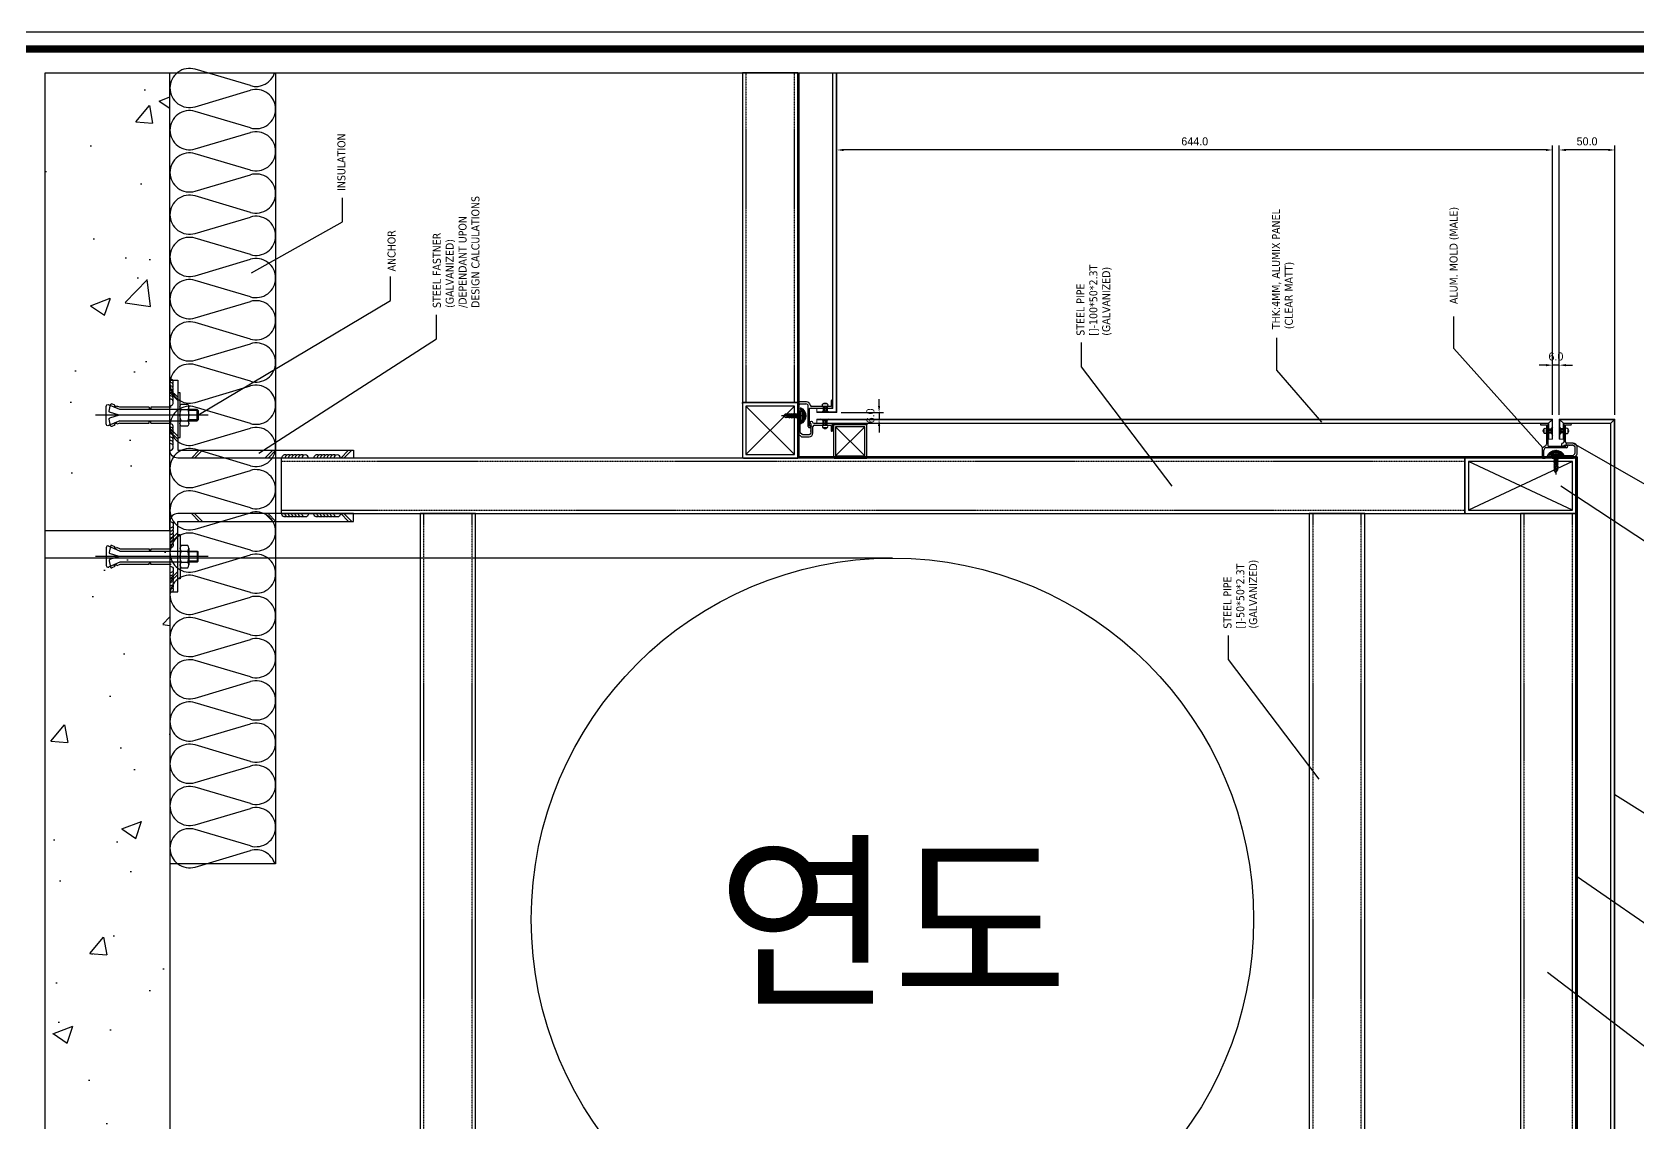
# Model space of a CAD drawing. Header units: millimetres. Extents: x 7297 to 60227, y -7497 to 19324.
# Drawn here: x 15960 to 17405, y 5773 to 6755 of the extents above; entities that cross this region are included whole.
import ezdxf
from ezdxf.enums import TextEntityAlignment as Align

# ---------------------------------------------------------------- set-up
doc = ezdxf.new("R2010")
doc.units = ezdxf.units.MM
doc.linetypes.add('HIDDEN', pattern=[0.375, 0.25, -0.125])
for name, color, linetype in [('NS_AL_MOLD', 7, 'Continuous'), ('NS_BRACKET_NUTS', 1, 'Continuous'), ('NS_CAULKING', 8, 'Continuous'), ('NS_COL_GREEN', 3, 'Continuous'), ('NS_COL_MAGENTA', 6, 'Continuous'), ('NS_COL_RED', 1, 'Continuous'), ('NS_COL_YELLOW', 2, 'Continuous'), ('NS_CON', 8, 'Continuous'), ('NS_DIM', 1, 'Continuous'), ('NS_FORM', 7, 'Continuous'), ('NS_FRAME', 253, 'Continuous'), ('NS_GASKET_3M', 150, 'Continuous'), ('NS_INSUL', 8, 'Continuous'), ('NS_PIPE_FRAME', 2, 'Continuous'), ('NS_RIVET_SCREW', 1, 'Continuous'), ('NS_TEXT', 2, 'Continuous'), ('NS_TEXT_TITLE', 141, 'Continuous'), ('NS_WATERPROOF', 150, 'Continuous'), ('NS_WELD', 1, 'Continuous')]:
    doc.layers.add(name, color=color, linetype=linetype)
doc.layers.add('NS_AL_PANEL', color=32, linetype='Continuous', lineweight=9)
doc.styles.add('Expo M', font='Expo M.ttf')
doc.styles.add('XR_PLAN$0$맑은 고딕', font='malgun.ttf')
doc.dimstyles.new('DS2', dxfattribs={"dimscale": 2, "dimtxt": 1.8, "dimasz": 1.5, "dimexe": 1, "dimexo": 1, "dimgap": 0.5, "dimtad": 1, "dimtoh": 1, "dimdec": 1, "dimzin": 1, "dimdsep": 46, "dimtxsty": 'Expo M', "dimcen": 2, "dimadec": 1, "dimazin": 0, "dimtfac": 1, "dimtdec": 4, "dimtix": 1, "dimtmove": 1, "dimatfit": 3, "dimfxl": 1, "dimtolj": 1, "dimtzin": 1, "dimarcsym": 0})
doc.dimstyles.new('N-SPACE', dxfattribs={"dimscale": 4, "dimtxt": 1.8, "dimasz": 1.5, "dimexe": 1, "dimexo": 1, "dimgap": 1, "dimtad": 1, "dimtoh": 1, "dimdec": 1, "dimzin": 1, "dimdsep": 46, "dimtxsty": 'Expo M', "dimcen": 2, "dimclrd": 1, "dimclre": 1, "dimclrt": 2, "dimadec": 1, "dimazin": 0, "dimtfac": 1, "dimtdec": 1, "dimtix": 1, "dimtmove": 1, "dimatfit": 3, "dimfxl": 1, "dimtolj": 1, "dimtzin": 1, "dimarcsym": 0})
pattern_1 = [(45, (-549004.8037, 34338.6806), (-0.6735192091, 0.6735192091), []), (135, (-549004.8037, 34338.6806), (-0.6735192091, -0.6735192091), [])]

# ---------------------------------------------------------------- blocks, each defined once
blk = doc.blocks.new('*U240')
blk.add_lwpolyline([(0, 0), (50, 0), (50, 1065), (0, 1065)], close=True)
at = {"linetype": 'HIDDEN'}
blk.add_lwpolyline([(3.2, 0), (46.8, 0), (46.8, 1065), (3.2, 1065)], close=True, dxfattribs=at)
blk = doc.blocks.new('female-mold-origin')
for p, q in [((-41.3, 203.7, 16.5), (-41.3, 188.2, 16.5)), ((-34.9, 204.7, 16.5), (-40.3, 204.7, 16.5)), ((-39.8, 188.4, 16.5), (-39.8, 203.2, 16.5)), ((-39.5, 203.5, 16.5), (-34.9, 203.5, 16.5)), ((-48.5, 175.7, 16.5), (-51.8, 175.7, 16.5)), ((-51.8, 173.7, 16.5), (-32.8, 173.7, 16.5)), ((-48.3, 175.5, 16.5), (-48.5, 175.7, 16.5)), ((-48.1, 175.7, 16.5), (-48.3, 175.5, 16.5)), ((-33.5, 175.7, 16.5), (-48.1, 175.7, 16.5)), ((-43.3, 185.9, 16.5), (-43.3, 185.5, 16.5)), ((-42, 184.2, 16.5), (-41.5, 184.2, 16.5)), ((-41.3, 185.2, 16.5), (-40.3, 185.2, 16.5)), ((-41.3, 185.2, 16.5), (-41.3, 184.4, 16.5)), ((-40, 185.4, 16.5), (-40.1, 185.3, 16.5)), ((-39.6, 185.3, 16.5), (-39.7, 185.4, 16.5)), ((-39.2, 185.4, 16.5), (-39.3, 185.3, 16.5)), ((-38.8, 185.3, 16.5), (-38.9, 185.4, 16.5)), ((-32.8, 187.2, 16.5), (-38.6, 187.2, 16.5)), ((-38.4, 185.4, 16.5), (-38.5, 185.3, 16.5)), ((-38, 185.3, 16.5), (-38.1, 185.4, 16.5)), ((-37.6, 185.4, 16.5), (-37.7, 185.3, 16.5)), ((-37.2, 185.3, 16.5), (-37.3, 185.4, 16.5)), ((-36.8, 185.4, 16.5), (-36.9, 185.3, 16.5)), ((-36.4, 185.3, 16.5), (-36.5, 185.4, 16.5)), ((-36, 185.4, 16.5), (-36.1, 185.3, 16.5)), ((-35.6, 185.3, 16.5), (-35.7, 185.4, 16.5)), ((-35.2, 185.4, 16.5), (-35.3, 185.3, 16.5)), ((-34.8, 185.3, 16.5), (-34.9, 185.4, 16.5)), ((-34.4, 185.4, 16.5), (-34.5, 185.3, 16.5)), ((-34, 185.3, 16.5), (-34.1, 185.4, 16.5)), ((-33.6, 185.4, 16.5), (-33.7, 185.3, 16.5)), ((-33.2, 185.3, 16.5), (-33.3, 185.4, 16.5)), ((-31.4, 177.6, 16.5), (-33.1, 175.8, 16.5)), ((-33, 185.2, 16.5), (-32.8, 185.2, 16.5)), ((-32.1, 174, 16.5), (-29.6, 176.6, 16.5)), ((-31.3, 183.7, 16.5), (-31.3, 177.9, 16.5)), ((-29.3, 177.3, 16.5), (-29.3, 183.7, 16.5))]:
    blk.add_line(p, q)
for centre, radius, start, end in [((-40.3, 203.7, 16.5), 1, 90, 180), ((-39.5, 203.2, 16.5), 0.3, 90, 180), ((-34.9, 204.1, 16.5), 0.6, 270, 90), ((-38.6, 188.4, 16.5), 1.2, 180, 270), ((-51.8, 174.7, 16.5), 1, 90, 270), ((-42, 185.9, 16.5), 1.3, 97.4947, 180), ((-42, 185.5, 16.5), 1.3, 180, 270), ((-41.5, 184.4, 16.5), 0.2, 270, 0), ((-40.3, 185.4, 16.5), 0.2, 270, 315), ((-39.9, 185.3, 16.5), 0.2, 45, 135), ((-39.5, 185.4, 16.5), 0.2, 225, 315), ((-39.1, 185.3, 16.5), 0.2, 45, 135), ((-38.7, 185.4, 16.5), 0.2, 225, 315), ((-38.3, 185.3, 16.5), 0.2, 45, 135), ((-37.9, 185.4, 16.5), 0.2, 225, 315), ((-37.5, 185.3, 16.5), 0.2, 45, 135), ((-37.1, 185.4, 16.5), 0.2, 225, 315), ((-36.7, 185.3, 16.5), 0.2, 45, 135), ((-36.3, 185.4, 16.5), 0.2, 225, 315), ((-35.9, 185.3, 16.5), 0.2, 45, 135), ((-35.5, 185.4, 16.5), 0.2, 225, 315), ((-35.1, 185.3, 16.5), 0.2, 45, 135), ((-34.7, 185.4, 16.5), 0.2, 225, 315), ((-34.3, 185.3, 16.5), 0.2, 45, 135), ((-33.9, 185.4, 16.5), 0.2, 225, 315), ((-33.5, 185.3, 16.5), 0.2, 45, 135), ((-33, 185.4, 16.5), 0.2, 225, 270), ((-32.8, 183.7, 16.5), 3.5, 360, 90), ((-32.8, 174.7, 16.5), 1, 270, 315), ((-30.3, 177.3, 16.5), 1, 315, 360)]:
    blk.add_arc(centre, radius, start, end)
at = {"extrusion": (0, 0, -1)}
for centre, radius, start, end in [((42.3, 188.2, -16.5), 1, 180, 262.5053), ((33.5, 176.2, -16.5), 0.5, 225, 270), ((32.8, 183.7, -16.5), 1.5, 90, 180), ((31.8, 177.9, -16.5), 0.5, 180, 225)]:
    blk.add_arc(centre, radius, start, end, dxfattribs=at)
blk = doc.blocks.new('피스')
for p, q in [((-4, 1.5), (-4, 1)), ((-4, 1.5), (4, 1.5)), ((-3, 0), (3, 0)), ((-0.5, 3), (-0.4, 2.3)), ((-0.4, 2.3), (0.4, 2.3)), ((0, 5), (0, -16.8)), ((0.5, 3), (0.4, 2.3)), ((4, 1.5), (4, 1)), ((2, -1.5), (-2, -2)), ((-1.5, -1.5), (-2, -2)), ((-2, -2), (-1.5, -2.5)), ((-1.5, -3.5), (-2, -4)), ((2, -3.5), (-2, -4)), ((-2, -4), (-1.5, -4.5)), ((-1.5, -5.5), (-2, -6)), ((2, -5.5), (-2, -6)), ((-2, -6), (-1.5, -6.5)), ((-1.5, -7.5), (-2, -8)), ((2, -7.5), (-2, -8)), ((-2, -8), (-1.5, -8.5)), ((-1.5, -9.5), (-2, -10)), ((2, -9.5), (-2, -10)), ((-2, -10), (-1.5, -10.5)), ((-1.5, -0.5), (-1.5, -1.5)), ((1.5, -1), (-1.5, -1.5)), ((1.5, -2), (-1.5, -2.5)), ((-1.5, -2.5), (-1.5, -3.5)), ((1.5, -3), (-1.5, -3.5)), ((1.5, -4), (-1.5, -4.5)), ((-1.5, -4.5), (-1.5, -5.5)), ((1.5, -5), (-1.5, -5.5)), ((1.5, -6), (-1.5, -6.5)), ((-1.5, -6.5), (-1.5, -7.5)), ((1.5, -7), (-1.5, -7.5)), ((1.5, -8), (-1.5, -8.5)), ((-1.5, -8.5), (-1.5, -9.5)), ((1.5, -9), (-1.5, -9.5)), ((1.5, -10), (-1.5, -10.5)), ((-1.5, -10.5), (-1.5, -13.5)), ((0, -15), (-1.5, -13.5)), ((-1.3, -13.5), (-1.3, -12)), ((0, -15), (-1.3, -13.5)), ((0, -15), (1.5, -13)), ((1.5, -13), (0.6, -11.5)), ((1.5, -0.5), (1.5, -1)), ((1.5, -1), (2, -1.5)), ((2, -1.5), (1.5, -2)), ((1.5, -2), (1.5, -3)), ((1.5, -3), (2, -3.5)), ((2, -3.5), (1.5, -4)), ((1.5, -4), (1.5, -5)), ((1.5, -5), (2, -5.5)), ((2, -5.5), (1.5, -6)), ((1.5, -6), (1.5, -7)), ((1.5, -7), (2, -7.5)), ((2, -7.5), (1.5, -8)), ((1.5, -8), (1.5, -9)), ((1.5, -9), (2, -9.5)), ((2, -9.5), (1.5, -10)), ((1.5, -10), (1.5, -13))]:
    blk.add_line(p, q)
for centre, radius, start, end in [((0, -3.1), 6.08, 94.7146, 131.1121), ((-3, 1), 1, 180, 270), ((-2, -0.5), 0.5, 0, 90), ((0, -3.1), 6.08, 48.8879, 85.2854), ((2, -0.5), 0.5, 90, 180), ((3, 1), 1, 270, 0), ((-0.3, -12), 1, 30.0863, 180)]:
    blk.add_arc(centre, radius, start, end)
blk = doc.blocks.new('N-SCREW')
blk.add_blockref('피스', (17.3, -1))
blk = doc.blocks.new('flat_rivet')
for p, q in [((13688.1, 7905, 0), (13688.1, 7908.5, 0)), ((13690.4, 7908.5), (13694.6, 7908.5)), ((13690.4, 7907.5), (13694.6, 7907.5)), ((13690.4, 7906), (13694.6, 7906)), ((13690.4, 7905), (13694.6, 7905)), ((13694.6, 7908.5), (13695.9, 7910.5)), ((13694.6, 7905), (13694.6, 7908.5)), ((13695.9, 7903), (13694.6, 7905))]:
    blk.add_line(p, q)
at = {"ltscale": 3}
blk.add_line((13690.4, 7908.5), (13690.4, 7905), dxfattribs=at)
for centre, radius, start, end in [((13689.6, 7906.7, 0), 2.2, 133.0029, 226.9971), ((13689.2, 7907.9), 1.3, 27.3471, 152.6529), ((13689.2, 7905.6), 1.3, 207.3471, 332.6529)]:
    blk.add_arc(centre, radius, start, end)
blk = doc.blocks.new('SCREW_COVER')
h = blk.add_hatch()
h.set_pattern_fill('ANSI37', color=256, scale=0.3, angle=360, style=0, pattern_type=2)
h.set_pattern_definition(pattern_1)
h.paths.add_polyline_path([(209804.7, 123357.3), (209804.7, 123359.8), (209804.5, 123359.8), (209804.2, 123359.8), (209804, 123359.8), (209803.8, 123359.8), (209803.6, 123359.8), (209803.4, 123359.8), (209803.1, 123359.9), (209802.9, 123359.9), (209802.7, 123359.9), (209802.5, 123360), (209802.3, 123360), (209802.1, 123360.1), (209801.6, 123360.1), (209801.2, 123360.3), (209801.2, 123360.3), (209801.2, 123360.3), (209801.1, 123360.3), (209801.1, 123360.3), (209801.1, 123360.3), (209801.1, 123360.3), (209801, 123360.3), (209801, 123360.3), (209801, 123360.3), (209800.9, 123360.3), (209800.9, 123360.3), (209800.9, 123360.3), (209800.9, 123360.4), (209800.8, 123360.4), (209800.8, 123360.4), (209800.8, 123360.4), (209800.7, 123360.4), (209800.7, 123360.4), (209800.7, 123360.4), (209800.7, 123360.5), (209800.6, 123360.5), (209800.6, 123360.5), (209800.6, 123360.5), (209800.6, 123360.5), (209800.5, 123360.5), (209800.5, 123360.6), (209800.5, 123360.6), (209800.5, 123360.6), (209800.4, 123360.6), (209800.4, 123360.6), (209800.4, 123360.7), (209800.4, 123360.7), (209800.3, 123360.7), (209800.3, 123360.7), (209800.3, 123360.8), (209800.3, 123360.8), (209800.3, 123360.8), (209800.2, 123360.8), (209800.2, 123360.9), (209800.2, 123360.9), (209800.2, 123360.9), (209800.2, 123361), (209800.2, 123361), (209800.1, 123361), (209800.1, 123361), (209800.1, 123361.1), (209800.1, 123361.1), (209800.1, 123361.1), (209800.1, 123361.2), (209800.1, 123361.2), (209800.1, 123361.2), (209800.1, 123361.2), (209800.1, 123361.3), (209800, 123361.3), (209800, 123361.3), (209800, 123361.4), (209800, 123361.4), (209800, 123361.4), (209800, 123361.4), (209800, 123361.5), (209800, 123361.5), (209800, 123361.5), (209800, 123361.6), (209800, 123361.6), (209800, 123362.3), (209797.2, 123362.3), (209797.3, 123362), (209797.4, 123361.8), (209797.5, 123361.6), (209797.6, 123361.3), (209797.7, 123361.1), (209797.8, 123360.9), (209798, 123360.7), (209798.1, 123360.5), (209798.3, 123360.2), (209798.5, 123360), (209798.7, 123359.8), (209798.8, 123359.6), (209799, 123359.4), (209799.2, 123359.3), (209799.4, 123359.1), (209799.6, 123358.9), (209799.9, 123358.8), (209800.1, 123358.6), (209800.3, 123358.4), (209800.5, 123358.3), (209800.8, 123358.2), (209801, 123358.1), (209801.3, 123357.9), (209801.5, 123357.8), (209801.7, 123357.7), (209802, 123357.7), (209802.2, 123357.6), (209802.5, 123357.5), (209802.7, 123357.4), (209803, 123357.4), (209803.3, 123357.4), (209803.5, 123357.3), (209803.8, 123357.3), (209804, 123357.3), (209804.3, 123357.3), (209804.5, 123357.3)])
h.paths.add_polyline_path([(209805.1, 123359.8), (209805.1, 123359.8), (209805.1, 123359.8)])
h = blk.add_hatch()
h.set_pattern_fill('ANSI37', color=256, scale=0.3, angle=360, style=0, pattern_type=2)
h.set_pattern_definition(pattern_1)
h.paths.add_polyline_path([(209804.7, 123357.3), (209804.7, 123359.8), (209804.9, 123359.8), (209805.1, 123359.8), (209805.3, 123359.8), (209805.5, 123359.8), (209805.8, 123359.8), (209806, 123359.8), (209806.2, 123359.9), (209806.4, 123359.9), (209806.6, 123359.9), (209806.9, 123360), (209807.1, 123360), (209807.3, 123360.1), (209807.7, 123360.1), (209808.1, 123360.3), (209808.1, 123360.3), (209808.2, 123360.3), (209808.2, 123360.3), (209808.2, 123360.3), (209808.3, 123360.3), (209808.3, 123360.3), (209808.3, 123360.3), (209808.3, 123360.3), (209808.4, 123360.3), (209808.4, 123360.3), (209808.4, 123360.3), (209808.5, 123360.3), (209808.5, 123360.4), (209808.5, 123360.4), (209808.5, 123360.4), (209808.6, 123360.4), (209808.6, 123360.4), (209808.6, 123360.4), (209808.7, 123360.4), (209808.7, 123360.5), (209808.7, 123360.5), (209808.7, 123360.5), (209808.8, 123360.5), (209808.8, 123360.5), (209808.8, 123360.5), (209808.8, 123360.6), (209808.9, 123360.6), (209808.9, 123360.6), (209808.9, 123360.6), (209808.9, 123360.6), (209809, 123360.7), (209809, 123360.7), (209809, 123360.7), (209809, 123360.7), (209809, 123360.8), (209809.1, 123360.8), (209809.1, 123360.8), (209809.1, 123360.8), (209809.1, 123360.9), (209809.1, 123360.9), (209809.1, 123360.9), (209809.2, 123361), (209809.2, 123361), (209809.2, 123361), (209809.2, 123361), (209809.2, 123361.1), (209809.2, 123361.1), (209809.2, 123361.1), (209809.3, 123361.2), (209809.3, 123361.2), (209809.3, 123361.2), (209809.3, 123361.2), (209809.3, 123361.3), (209809.3, 123361.3), (209809.3, 123361.3), (209809.3, 123361.4), (209809.3, 123361.4), (209809.3, 123361.4), (209809.3, 123361.4), (209809.3, 123361.5), (209809.3, 123361.5), (209809.3, 123361.5), (209809.3, 123361.6), (209809.3, 123361.6), (209809.3, 123362.3), (209812.2, 123362.3), (209812.1, 123362), (209812, 123361.8), (209811.9, 123361.6), (209811.8, 123361.3), (209811.6, 123361.1), (209811.5, 123360.9), (209811.4, 123360.7), (209811.2, 123360.5), (209811, 123360.2), (209810.9, 123360), (209810.7, 123359.8), (209810.5, 123359.6), (209810.3, 123359.4), (209810.1, 123359.3), (209809.9, 123359.1), (209809.7, 123358.9), (209809.5, 123358.8), (209809.3, 123358.6), (209809, 123358.4), (209808.8, 123358.3), (209808.6, 123358.2), (209808.3, 123358.1), (209808.1, 123357.9), (209807.8, 123357.8), (209807.6, 123357.7), (209807.4, 123357.7), (209807.1, 123357.6), (209806.8, 123357.5), (209806.6, 123357.4), (209806.3, 123357.4), (209806.1, 123357.4), (209805.8, 123357.3), (209805.6, 123357.3), (209805.3, 123357.3), (209805.1, 123357.3), (209804.8, 123357.3)])
h.paths.add_polyline_path([(209804.2, 123359.8), (209804.2, 123359.8), (209804.2, 123359.8)])
for centre, start, end in [((209804.4, 123365.1), 200.8427, 271.6915), ((209804.9, 123365.1), 268.3085, 339.1573)]:
    blk.add_arc(centre, 7.79, start, end)
blk = doc.blocks.new('male-mold')
for p, q in [((-241, 13.7, -850.5), (-239.7, 14.7, -850.5)), ((-239.4, 13.3, -850.5), (-240.8, 13.3, -850.5)), ((-239.4, 13.3, -850.5), (-239.4, -2.4, -850.5)), ((-238.1, 13.9, -850.5), (-238.1, -4.5, -850.5)), ((-259.9, -3.7, -850.5), (-259.9, -9.1, -850.5)), ((-239.7, -2.7, -850.5), (-258.9, -2.7, -850.5)), ((-258.7, -9.1, -850.5), (-258.7, -4.5, -850.5)), ((-258.4, -4.2, -850.5), (-241.3, -4.2, -850.5)), ((-236.6, -8.2, -850.5), (-229.7, -8.2, -850.5)), ((-230.4, -6.5, -850.5), (-236.1, -6.5, -850.5)), ((-229.9, -6, -850.5), (-229.9, -5.5, -850.5)), ((-228.9, -7.4, -850.5), (-228.9, -5.5, -850.5))]:
    blk.add_line(p, q)
for centre, radius, start, end in [((-239.1, 13.9, -850.5), 1, 360, 127.1884), ((-240.8, 13.5, -850.5), 0.24, 127.1884, 270), ((-258.9, -3.7, -850.5), 1, 90, 180), ((-259.3, -9.1, -850.5), 0.6, 180, 0), ((-258.4, -4.5, -850.5), 0.3, 90, 180), ((-241.3, -5.8, -850.5), 1.6, 13.4233, 90), ((-239.7, -2.4, -850.5), 0.3, 270, 360), ((-236.6, -5.2, -850.5), 3, 224.427, 270), ((-236.1, -4.5, -850.5), 2, 180, 270), ((-230.4, -6, -850.5), 0.5, 270, 0), ((-229.4, -5.5, -850.5), 0.5, 0, 180), ((-229.7, -7.4, -850.5), 0.85, 270, 0)]:
    blk.add_arc(centre, radius, start, end)
at = {"extrusion": (0, 0, -1)}
blk.add_arc((235.9, -4.5, 850.5), 4, 315.573, 346.5767, dxfattribs=at)
blk = doc.blocks.new('*U98')
for p, q in [((1, 50), (0, 50)), ((0, 49), (0, 50)), ((0, 49), (0, 1)), ((49, 50), (1, 50)), ((3.2, 3.2), (46.8, 46.8)), ((46.8, 3.2), (3.2, 46.8)), ((49, 50), (50, 50)), ((50, 49), (50, 50)), ((50, 1), (50, 49)), ((0, 1), (0, 0)), ((1, 0), (0, 0)), ((50, 1), (50, 0)), ((1, 0), (49, 0)), ((49, 0), (50, 0))]:
    blk.add_line(p, q)
blk.add_lwpolyline([(3.2, 46.8), (3.2, 3.2), (46.8, 3.2), (46.8, 46.8)], close=True)
for centre, start, end in [((1, 49), 90, 180), ((49, 49), 0, 90), ((1, 1), 180, 270), ((49, 1), 270, 0)]:
    blk.add_arc(centre, 1, start, end)
blk = doc.blocks.new('*U236')
blk.add_lwpolyline([(0, 0), (50, 0), (50, 296.5), (0, 296.5)], close=True)
at = {"linetype": 'HIDDEN'}
blk.add_lwpolyline([(3.2, 0), (46.8, 0), (46.8, 296.5), (3.2, 296.5)], close=True, dxfattribs=at)
blk = doc.blocks.new('*D306')
at = {"layer": 'NS_DIM', "color": 1, "lineweight": -2, "transparency": 16777216}
for p, q in [((16722.4, 6418.3), (16722.4, 6424.3)), ((16688.4, 6412.3), (16726.4, 6412.3)), ((16688.4, 6406.3), (16726.4, 6406.3)), ((16722.4, 6412.3), (16722.4, 6406.3)), ((16722.4, 6400.3), (16722.4, 6394.3))]:
    blk.add_line(p, q, dxfattribs=at)
at = {"layer": 'NS_DIM', "color": 1, "transparency": 16777216}
for points in [[(16721.4, 6418.3), (16723.4, 6418.3), (16722.4, 6412.3)], [(16721.4, 6400.3), (16723.4, 6400.3), (16722.4, 6406.3)]]:
    blk.add_solid(points, dxfattribs=at)
at = {"layer": 'NS_DIM', "color": 2, "transparency": 16777216, "insert": (16714.6, 6409.3), "char_height": 7.2, "attachment_point": 5, "rotation": 90, "style": 'Expo M'}
blk.add_mtext('\\A1;6.0', dxfattribs=at)
blk = doc.blocks.new('*U101')
for p, q in [((1, 100), (0, 100)), ((0, 99), (0, 100)), ((0, 99), (0, 1)), ((49, 100), (1, 100)), ((3.2, 3.2), (46.8, 96.8)), ((46.8, 3.2), (3.2, 96.8)), ((49, 100), (50, 100)), ((50, 99), (50, 100)), ((50, 1), (50, 99)), ((0, 1), (0, 0)), ((1, 0), (0, 0)), ((50, 1), (50, 0)), ((1, 0), (49, 0)), ((49, 0), (50, 0))]:
    blk.add_line(p, q)
blk.add_lwpolyline([(3.2, 96.8), (3.2, 3.2), (46.8, 3.2), (46.8, 96.8)], close=True)
for centre, start, end in [((1, 99), 90, 180), ((49, 99), 0, 90), ((1, 1), 180, 270), ((49, 1), 270, 0)]:
    blk.add_arc(centre, 1, start, end)
blk = doc.blocks.new('*U237')
blk.add_lwpolyline([(0, 0), (50, 0), (50, 730), (0, 730)], close=True)
at = {"linetype": 'HIDDEN'}
blk.add_lwpolyline([(3.2, 0), (46.8, 0), (46.8, 730), (3.2, 730)], close=True, dxfattribs=at)
blk = doc.blocks.new('A$C0843732F')
for centre, start in [((0, -3), 90), ((0, -6), 150), ((0, -9), 150), ((0, -12), 150), ((0, -15), 150), ((0, -18), 150), ((0, -21), 150)]:
    blk.add_arc(centre, 3, start, 270)
blk = doc.blocks.new('set anchor')
for p, q in [((0, -27.2), (0, 74.1)), ((-8.9, 56.5), (-10.1, 59.4)), ((-3.7, 61.8), (-9.5, 60.5)), ((-5, 52), (-9.4, 62.2)), ((7.9, 64.5), (-7.9, 64.5)), ((0, 52.8), (-2.7, 61.3)), ((0, 52.8), (2.7, 61.3)), ((9.5, 60.5), (3.7, 61.8)), ((5, 52), (9.4, 62.2)), ((8.9, 56.5), (10.1, 59.4)), ((-8.9, 56.5), (-8, 56.8)), ((-8.2, 54.8), (-7.3, 55.2)), ((-7.1, 52), (-8.2, 54.8)), ((-7.3, 55.2), (-8, 56.8)), ((-7.1, 25.8), (-7.1, 52)), ((-5, -2), (-5, 52)), ((5, 52), (5, -2)), ((7.1, 52), (8.2, 54.8)), ((7.1, 52), (7.1, 25.8)), ((7.3, 55.2), (8, 56.8)), ((8.2, 54.8), (7.3, 55.2)), ((8.9, 56.5), (8, 56.8)), ((-7.1, 25.8), (-5.8, 25.8)), ((-7.1, 6), (-7.1, 24.2)), ((-7.1, 24.2), (-5.8, 24.2)), ((-5.8, 24.2), (-5.8, 25.8)), ((7.1, 25.8), (5.8, 25.8)), ((5.8, 24.2), (5.8, 25.8)), ((7.1, 24.2), (5.8, 24.2)), ((7.1, 24.2), (7.1, 6)), ((-20, 0), (20, 0)), ((-20, -2), (-20, 0)), ((20, 0), (20, -2)), ((20, -2), (-20, -2)), ((7.5, -2), (-7.5, -2)), ((7.5, -2), (-7.5, -2)), ((7.5, -10), (-7.5, -10)), ((-5, -3), (-5, -9)), ((-5, -17.4), (-5, -10)), ((-4.2, -18.2), (-4.2, -10)), ((4.2, -18.2), (4.2, -10)), ((5, -3), (5, -9)), ((5, -10), (5, -17.4)), ((5, -17.4), (-5, -17.4)), ((-4.2, -18.2), (-5, -17.4)), ((-4.2, -18.2), (4.2, -18.2)), ((5, -17.4), (4.2, -18.2))]:
    blk.add_line(p, q)
blk.add_lwpolyline([(5, -3, 0.202073), (-5, -3, 0.404145), (-10, -3), (-10, -9, 0.404145), (-5, -9, 0.202073), (5, -9, 0.404145), (10, -9), (10, -3, 0.404145)], format="xyb", close=True)
for centre, radius, start, end in [((-9.3, 59.7), 0.833, 102.5288, 201.8014), ((-7.9, 62.8), 1.67, 90, 203.4287), ((-3.5, 61), 0.833, 17.6501, 102.5288), ((3.5, 61), 0.833, 77.4712, 162.3499), ((7.9, 62.8), 1.67, 336.5713, 90), ((9.3, 59.7), 0.833, 338.1986, 77.4712)]:
    blk.add_arc(centre, radius, start, end)
blk = doc.blocks.new('*U234')
blk.add_lwpolyline([(0, 0), (50, 0), (50, 730), (0, 730)], close=True)
at = {"linetype": 'HIDDEN'}
blk.add_lwpolyline([(3.2, 0), (46.8, 0), (46.8, 730), (3.2, 730)], close=True, dxfattribs=at)
blk = doc.blocks.new('*U235')
blk.add_lwpolyline([(0, 0), (50, 0), (50, 730), (0, 730)], close=True)
at = {"linetype": 'HIDDEN'}
blk.add_lwpolyline([(3.2, 0), (46.8, 0), (46.8, 730), (3.2, 730)], close=True, dxfattribs=at)
blk = doc.blocks.new('AL-TEMPLATE')
at = {"color": 7, "ltscale": 2}
blk.add_lwpolyline([(1972.34, 1515.25), (1972.34, 921.25), (2812.34, 921.25), (2812.34, 1515.25)], close=True, dxfattribs=at)
at = {"color": 8, "const_width": 2.5}
blk.add_lwpolyline([(1976.34, 1509.45), (2808.34, 1509.45), (2808.34, 927.05), (1976.34, 927.05)], close=True, dxfattribs=at)
at = {"color": 9}
blk.add_lwpolyline([(1984.07, 1501.32), (2709.08, 1501.32), (2709.08, 935.18), (1984.07, 935.18)], close=True, dxfattribs=at)
blk = doc.blocks.new('*D301')
at = {"layer": 'NS_DIM', "color": 1, "lineweight": -2, "transparency": 16777216}
for p, q in [((17328.4, 6410.3), (17328.4, 6458.9)), ((17334.4, 6410.3), (17334.4, 6458.9)), ((17322.4, 6454.9), (17316.4, 6454.9)), ((17334.4, 6454.9), (17328.4, 6454.9)), ((17340.4, 6454.9), (17346.4, 6454.9))]:
    blk.add_line(p, q, dxfattribs=at)
at = {"layer": 'NS_DIM', "color": 1, "transparency": 16777216}
for points in [[(17322.4, 6455.9), (17322.4, 6453.9), (17328.4, 6454.9)], [(17340.4, 6455.9), (17340.4, 6453.9), (17334.4, 6454.9)]]:
    blk.add_solid(points, dxfattribs=at)
at = {"layer": 'NS_DIM', "color": 2, "transparency": 16777216, "insert": (17331.4, 6462.7), "char_height": 7.2, "attachment_point": 5, "style": 'Expo M'}
blk.add_mtext('\\A1;6.0', dxfattribs=at)
blk = doc.blocks.new('*D300')
at = {"layer": 'NS_DIM', "color": 1, "lineweight": -2, "transparency": 16777216}
for p, q in [((17334.4, 6410.3), (17334.4, 6652.5)), ((17378.4, 6648.5), (17340.4, 6648.5)), ((17384.4, 6410.3), (17384.4, 6652.5))]:
    blk.add_line(p, q, dxfattribs=at)
at = {"layer": 'NS_DIM', "color": 1, "transparency": 16777216}
for points in [[(17340.4, 6649.5), (17340.4, 6647.5), (17334.4, 6648.5)], [(17378.4, 6649.5), (17378.4, 6647.5), (17384.4, 6648.5)]]:
    blk.add_solid(points, dxfattribs=at)
at = {"layer": 'NS_DIM', "color": 2, "transparency": 16777216, "insert": (17359.4, 6656.2), "char_height": 7.2, "attachment_point": 5, "style": 'Expo M'}
blk.add_mtext('\\A1;50.0', dxfattribs=at)
blk = doc.blocks.new('*D299')
at = {"layer": 'NS_DIM', "color": 1, "lineweight": -2, "transparency": 16777216}
for p, q in [((16684.4, 6569), (16684.4, 6652.5)), ((17322.4, 6648.5), (16690.4, 6648.5)), ((17328.4, 6410.3), (17328.4, 6652.5))]:
    blk.add_line(p, q, dxfattribs=at)
at = {"layer": 'NS_DIM', "color": 1, "transparency": 16777216}
for points in [[(16690.4, 6649.5), (16690.4, 6647.5), (16684.4, 6648.5)], [(17322.4, 6649.5), (17322.4, 6647.5), (17328.4, 6648.5)]]:
    blk.add_solid(points, dxfattribs=at)
at = {"layer": 'NS_DIM', "color": 2, "transparency": 16777216, "insert": (17006.4, 6656.2), "char_height": 7.2, "attachment_point": 5, "style": 'Expo M'}
blk.add_mtext('\\A1;644.0', dxfattribs=at)

msp = doc.modelspace()

# ---------------------------------------------------------------- hatches: boundary and pattern name
at = {"layer": 'NS_CON'}
h = msp.add_hatch(dxfattribs=at)
h.set_pattern_fill('AR-CONC', color=256)
h.set_pattern_definition([(50, (133035.61, 16740.32), (182.18467, -15.93909), [19.05, -209.55]), (355, (133035.6, 16740.32), (-35.24342, 191.05685), [15.24, -167.64058]), (100.45144, (133050.79, 16739), (146.94125, 175.11775), [16.19, -178.09024]), (46.1842, (133035.6, 16791.12), (271.07904, -42.04233), [28.575, -314.325]), (96.63556, (133058.2, 16787.62), (237.40413, 247.4261), [24.285, -267.1356]), (351.18415, (133035.6, 16791.12), (237.40413, 247.4261), [22.85997, -251.4597]), (21, (133061.01, 16778.42), (151.6144, -102.2652), [19.05, -209.55]), (326, (133061, 16778.42), (61.80203, 184.18797), [15.24, -167.64]), (71.45144, (133073.64, 16769.9), (213.41642, 81.92277), [16.19, -178.08994]), (37.5, (133035.61, 16740.32), (3.088603, 84.55504), [0, -165.608, 0, -170.18, 0, -168.275]), (7.5, (133035.61, 16740.32), (66.81966, 100.180575), [0, -97.028, 0, -161.798, 0, -64.135]), (327.5, (132978.966, 16740.32), (135.590595, -5.728744), [0, -63.5, 0, -198.12, 0, -262.89]), (317.5, (132953.57, 16740.32), (148.12918, 25.42649), [0, -82.55, 0, -131.572, 0, -186.69])])
h.paths.add_polyline_path([(16084.4, 5223.16), (15972, 5223.16), (15972, 6717.76), (16084.4, 6717.76)])
at = {"layer": 'NS_GASKET_3M'}
h = msp.add_hatch(dxfattribs=at)
h.set_pattern_fill('JIS_WOOD', color=256, angle=180, style=0, pattern_type=2)
h.set_pattern_definition([(225, (10463.6134, 12408.9124), (0.5, -0.5), [])])
h.paths.add_polyline_path([(16681.4, 6402.3), (16711.4, 6402.3), (16711.4, 6401.3), (16681.4, 6401.3)])

# ---------------------------------------------------------------- linework, layer by layer
at = {"layer": 'NS_AL_PANEL'}
for p, q in [((16680.4, 6416.3), (16680.4, 6717.76)), ((16680.9, 6415.8), (16680.9, 6717.76)), ((16683.9, 6412.8), (16683.9, 6717.76)), ((16684.4, 6412.3), (16684.4, 6717.76)), ((16680.4, 6416.3), (16666.4, 6416.3)), ((16666.4, 6416.3), (16666.4, 6412.3)), ((16680.9, 6415.8), (16666.4, 6415.8)), ((16666.4, 6412.8), (16683.9, 6412.8)), ((16666.4, 6412.3), (16684.4, 6412.3)), ((17328.4, 6406.3), (16666.4, 6406.3)), ((16666.4, 6406.3), (16666.4, 6402.3)), ((17327.9, 6405.8), (16666.4, 6405.8)), ((17324.9, 6402.8), (16666.4, 6402.8)), ((17324.4, 6402.3), (16666.4, 6402.3)), ((17324.4, 6402.3), (17327.9, 6405.8)), ((17324.4, 6402.3), (17324.4, 6388.3)), ((17324.9, 6402.8), (17324.9, 6388.3)), ((17327.9, 6388.3), (17327.9, 6405.8)), ((17328.4, 6388.3), (17328.4, 6406.3)), ((17334.4, 6406.3), (17384.4, 6406.3)), ((17334.4, 6406.3), (17334.4, 6388.3)), ((17383.9, 6405.8), (17334.9, 6405.8)), ((17334.9, 6405.8), (17334.9, 6388.3)), ((17338.4, 6402.3), (17334.9, 6405.8)), ((17380.9, 6402.8), (17337.9, 6402.8)), ((17337.9, 6388.3), (17337.9, 6402.8)), ((17380.4, 6402.3), (17338.4, 6402.3)), ((17338.4, 6388.3), (17338.4, 6402.3)), ((17380.4, 6402.3), (17383.9, 6405.8)), ((17380.4, 5510.3), (17380.4, 6402.3)), ((17380.9, 6402.8), (17380.9, 5509.8)), ((17383.9, 5506.8), (17383.9, 6405.8)), ((17384.4, 6406.3), (17384.4, 5506.3)), ((17324.4, 6388.3), (17328.4, 6388.3)), ((17334.4, 6388.3), (17338.4, 6388.3))]:
    msp.add_line(p, q, dxfattribs=at)
at = {"layer": 'NS_BRACKET_NUTS'}
for points in [[(16249.4, 6378.3), (16249.4, 6371.3), (16091.4, 6371.3, -0.4142136), (16084.4, 6378.3), (16084.4, 6441.55), (16091.4, 6441.55), (16091.4, 6378.3)], [(16249.4, 6314.3), (16249.4, 6321.3), (16091.4, 6321.3, 0.4142136), (16084.4, 6314.3), (16084.4, 6251.05), (16091.4, 6251.05), (16091.4, 6314.3)]]:
    msp.add_lwpolyline(points, format="xyb", close=True, dxfattribs=at)
at = {"layer": 'NS_COL_GREEN'}
msp.add_circle((16734.4, 5956.3), 325, dxfattribs=at)
at = {"layer": 'NS_COL_MAGENTA'}
msp.add_line((16734.4, 6281.3), (15972, 6281.3), dxfattribs=at)
at = {"layer": 'NS_COL_RED', "ltscale": 8}
for p, q in [((16091.4, 6426.05), (16084.4, 6433.05)), ((16091.4, 6423.22), (16084.4, 6430.22)), ((16091.4, 6391.1), (16084.4, 6398.1)), ((16091.4, 6388.27), (16084.4, 6395.27)), ((16110.68, 6378.3), (16103.68, 6371.3)), ((16113.51, 6378.3), (16106.51, 6371.3)), ((16176.85, 6378.3), (16169.85, 6371.3)), ((16179.67, 6378.3), (16172.67, 6371.3)), ((16245.09, 6378.3), (16238.09, 6371.3)), ((16247.91, 6378.3), (16240.91, 6371.3)), ((16110.68, 6314.3), (16103.68, 6321.3)), ((16113.51, 6314.3), (16106.51, 6321.3)), ((16176.85, 6314.3), (16169.85, 6321.3)), ((16179.67, 6314.3), (16172.67, 6321.3)), ((16245.09, 6314.3), (16238.09, 6321.3)), ((16247.91, 6314.3), (16240.91, 6321.3)), ((16091.4, 6304.32), (16084.4, 6297.32)), ((16091.4, 6301.49), (16084.4, 6294.49)), ((16091.4, 6269.37), (16084.4, 6262.37)), ((16091.4, 6266.54), (16084.4, 6259.54))]:
    msp.add_line(p, q, dxfattribs=at)
at = {"layer": 'NS_COL_YELLOW'}
msp.add_line((16084.4, 6306.3), (16084.4, 5223.16), dxfattribs=at)
msp.add_lwpolyline([(15972, 6306.3), (16084.4, 6306.3), (16084.4, 6717.76)], dxfattribs=at)
at = {"layer": 'NS_GASKET_3M'}
msp.add_lwpolyline([(16681.4, 6402.3), (16711.4, 6402.3), (16711.4, 6401.3), (16681.4, 6401.3)], close=True, dxfattribs=at)
at = {"layer": 'NS_INSUL'}
for p, q in [((16156.76, 6706.4), (16107.04, 6721.18)), ((16179.4, 6717.76), (16179.4, 6006.3)), ((16107.04, 6687.4), (16156.76, 6702.18)), ((16156.76, 6668.4), (16107.04, 6683.18)), ((16107.04, 6649.4), (16156.76, 6664.18)), ((16156.76, 6630.4), (16107.04, 6645.18)), ((16107.04, 6611.4), (16156.76, 6626.18)), ((16156.76, 6592.4), (16107.04, 6607.18)), ((16107.04, 6573.4), (16156.76, 6588.18)), ((16156.76, 6554.4), (16107.04, 6569.18)), ((16107.04, 6535.4), (16156.76, 6550.18)), ((16156.76, 6516.4), (16107.04, 6531.18)), ((16107.04, 6497.4), (16156.76, 6512.18)), ((16156.76, 6478.4), (16107.04, 6493.18)), ((16107.04, 6459.4), (16156.76, 6474.18)), ((16156.76, 6440.4), (16107.04, 6455.18)), ((16107.04, 6421.4), (16156.76, 6436.18)), ((16156.76, 6402.4), (16107.04, 6417.18)), ((16107.04, 6383.4), (16156.76, 6398.18)), ((16156.76, 6364.4), (16107.04, 6379.18)), ((16107.04, 6345.4), (16156.76, 6360.18)), ((16156.76, 6326.4), (16107.04, 6341.18)), ((16107.04, 6307.4), (16156.76, 6322.18)), ((16156.76, 6288.4), (16107.04, 6303.18)), ((16084.4, 6286.29), (16084.4, 6286.29)), ((16107.04, 6269.4), (16156.76, 6284.18)), ((16156.76, 6250.4), (16107.04, 6265.18)), ((16107.04, 6231.4), (16156.76, 6246.18)), ((16156.76, 6212.4), (16107.04, 6227.18)), ((16107.04, 6193.4), (16156.76, 6208.18)), ((16156.76, 6174.4), (16107.04, 6189.18)), ((16107.04, 6155.4), (16156.76, 6170.18)), ((16156.76, 6136.4), (16107.04, 6151.18)), ((16107.04, 6117.4), (16156.76, 6132.18)), ((16156.76, 6098.4), (16107.04, 6113.18)), ((16107.04, 6079.4), (16156.76, 6094.18)), ((16156.76, 6060.4), (16107.04, 6075.18)), ((16107.04, 6041.4), (16156.76, 6056.18)), ((16156.76, 6022.4), (16107.04, 6037.18)), ((16107.04, 6003.4), (16156.76, 6018.18)), ((16179.4, 6006.3), (16084.4, 6006.3))]:
    msp.add_line(p, q, dxfattribs=at)
for centre, start, end in [((16102.02, 6704.29), 73.44462, 180), ((16102.02, 6704.29), 180, 286.55538), ((16161.78, 6723.29), 253.44462, 341.68715), ((16161.78, 6685.29), 360, 106.55538), ((16102.02, 6666.29), 73.44462, 180), ((16161.78, 6685.29), 253.44462, 0), ((16102.02, 6666.29), 180, 286.55538), ((16161.78, 6647.29), 360, 106.55538), ((16161.78, 6647.29), 253.44462, 0), ((16102.02, 6628.29), 73.44462, 180), ((16102.02, 6628.29), 180, 286.55538), ((16161.78, 6609.29), 360, 106.55538), ((16102.02, 6590.29), 73.44462, 180), ((16161.78, 6609.29), 253.44462, 0), ((16102.02, 6590.29), 180, 286.55538), ((16161.78, 6571.29), 360, 106.55538), ((16102.02, 6552.29), 73.44462, 180), ((16161.78, 6571.29), 253.44462, 0), ((16102.02, 6552.29), 180, 286.55538), ((16161.78, 6533.29), 360, 106.55538), ((16102.02, 6514.29), 73.44462, 180), ((16161.78, 6533.29), 253.44462, 0), ((16102.02, 6514.29), 180, 286.55538), ((16161.78, 6495.29), 360, 106.55538), ((16102.02, 6476.29), 73.44462, 180), ((16161.78, 6495.29), 253.44462, 0), ((16102.02, 6476.29), 180, 286.55538), ((16161.78, 6457.29), 360, 106.55538), ((16102.02, 6438.29), 73.44462, 180), ((16161.78, 6457.29), 253.44462, 0), ((16102.02, 6438.29), 180, 286.55538), ((16161.78, 6419.29), 360, 106.55538), ((16102.02, 6400.29), 73.44462, 180), ((16161.78, 6419.29), 253.44462, 0), ((16102.02, 6400.29), 180, 286.55538), ((16161.78, 6381.29), 360, 106.55538), ((16102.02, 6362.29), 73.44462, 180), ((16161.78, 6381.29), 253.44462, 0), ((16102.02, 6362.29), 180, 286.55538), ((16161.78, 6343.29), 360, 106.55538), ((16161.78, 6343.29), 253.44462, 0), ((16102.02, 6324.29), 73.44462, 180), ((16102.02, 6324.29), 180, 286.55538), ((16161.78, 6305.29), 360, 106.55538), ((16102.02, 6286.29), 73.44462, 180), ((16161.78, 6305.29), 253.44462, 0), ((16102.02, 6286.29), 180, 180.00295), ((16102.02, 6286.29), 180, 286.55538), ((16161.78, 6267.29), 360, 106.55538), ((16102.02, 6248.29), 73.44462, 180), ((16161.78, 6267.29), 253.44462, 0), ((16102.02, 6248.29), 180, 286.55538), ((16161.78, 6229.29), 360, 106.55538), ((16102.02, 6210.29), 73.44462, 180), ((16161.78, 6229.29), 253.44462, 0), ((16102.02, 6210.29), 180, 286.55538), ((16161.78, 6191.29), 360, 106.55538), ((16102.02, 6172.29), 73.44462, 180), ((16161.78, 6191.29), 253.44462, 0), ((16102.02, 6172.29), 180, 286.55538), ((16161.78, 6153.29), 360, 106.55538), ((16102.02, 6134.29), 73.44462, 180), ((16161.78, 6153.29), 253.44462, 0), ((16102.02, 6134.29), 180, 286.55538), ((16161.78, 6115.29), 360, 106.55538), ((16102.02, 6096.29), 73.44462, 180), ((16161.78, 6115.29), 253.44462, 0), ((16102.02, 6096.29), 180, 286.55538), ((16161.78, 6077.29), 360, 106.55538), ((16102.02, 6058.29), 73.44462, 180), ((16161.78, 6077.29), 253.44462, 0), ((16102.02, 6058.29), 180, 286.55538), ((16161.78, 6039.29), 360, 106.55538), ((16161.78, 6039.29), 253.44462, 0), ((16102.02, 6020.29), 73.44462, 180), ((16102.02, 6020.29), 180, 286.55538), ((16161.78, 6001.29), 16.5004, 106.55538)]:
    msp.add_arc(centre, 17.62, start, end, dxfattribs=at)
at = {"layer": 'NS_WATERPROOF', "ltscale": 3}
for p, q in [((16649.9, 6371.8), (16649.9, 6717.76)), ((16650.4, 6371.8), (16650.4, 6717.76)), ((17350.4, 6372.3), (16649.9, 6372.3)), ((17350.4, 6371.8), (16649.9, 6371.8)), ((17349.9, 6372.3), (17349.9, 5540.3)), ((17350.4, 6372.3), (17350.4, 5540.3))]:
    msp.add_line(p, q, dxfattribs=at)

# ---------------------------------------------------------------- block references
at = {"layer": 'NS_AL_MOLD'}
for name, p, rotation in [('male-mold', (16420.54, 6413.58, 850.48), 180), ('female-mold-origin', (16475.7, 6361.04, -16.48), 270), ('male-mold', (17327.12, 6142.44, 850.48), 270)]:
    msp.add_blockref(name, p, dxfattribs=dict(at, rotation=rotation))
msp.add_blockref('female-mold-origin', (17379.66, 6197.6, -16.48), dxfattribs=at)
at = {"layer": 'NS_BRACKET_NUTS', "xscale": -1, "rotation": 90}
msp.add_blockref('set anchor', (16091.4, 6409.92), dxfattribs=at)
at = {"layer": 'NS_BRACKET_NUTS', "rotation": 90.00000000000001}
msp.add_blockref('set anchor', (16091.4, 6282.67), dxfattribs=at)
at = {"layer": 'NS_CAULKING', "xscale": -1}
for p, rotation in [((140013.68, 216213.97), 90), ((-192473.27, 129735.58), 180)]:
    msp.add_blockref('SCREW_COVER', p, dxfattribs=dict(at, rotation=rotation))
at = {"layer": 'NS_FORM', "xscale": 2.64, "yscale": 2.64, "zscale": 2.64}
msp.add_blockref('AL-TEMPLATE', (10734.05, 2754.28), dxfattribs=at)
at = {"layer": 'NS_FRAME'}
msp.add_blockref('*U236', (16599.4, 6421.3), dxfattribs=at)
for name, p, rotation in [('*U240', (17249.4, 6321.3), 90.00000000000001), ('*U235', (16359.4, 6321.3), 180), ('*U234', (17159.4, 6321.3), 180), ('*U237', (17349.4, 6321.3), 180)]:
    msp.add_blockref(name, p, dxfattribs=dict(at, rotation=rotation))
at = {"layer": 'NS_PIPE_FRAME', "rotation": 90}
for name, p in [('*U98', (16649.4, 6371.3)), ('*U101', (17349.4, 6321.3))]:
    msp.add_blockref(name, p, dxfattribs=at)
at = {"layer": 'NS_PIPE_FRAME', "xscale": 0.6, "yscale": 0.6, "zscale": 0.6, "rotation": 180}
msp.add_blockref('*U98', (16711.4, 6401.3), dxfattribs=at)
at = {"layer": 'NS_RIVET_SCREW', "xscale": -1}
for p, rotation in [((24580.62, 20108.2), 90), ((3632.5, 14302.52), 180)]:
    msp.add_blockref('flat_rivet', p, dxfattribs=dict(at, rotation=rotation))
at = {"layer": 'NS_RIVET_SCREW'}
for name, p, rotation in [('N-SCREW', (16652.43, 6426.55), 270), ('flat_rivet', (24580.62, -7289.6), 89.99999999999999), ('flat_rivet', (31030.3, 14302.52), 180)]:
    msp.add_blockref(name, p, dxfattribs=dict(at, rotation=rotation))
msp.add_blockref('N-SCREW', (17314.15, 6374.32), dxfattribs=at)
at = {"layer": 'NS_WELD', "extrusion": (0, 0, -1), "xscale": -1, "zscale": -1}
for p, rotation in [((-16084.4, 6418.46), 180), ((-16084.4, 6378.3), 180), ((-16209.03, 6371.3), 89.99999999999993), ((-16237.82, 6371.3), 89.99999999999993)]:
    msp.add_blockref('A$C0843732F', p, dxfattribs=dict(at, rotation=rotation))
at = {"layer": 'NS_WELD', "extrusion": (0, 0, -1), "zscale": -1}
for p in [(-16084.4, 6314.3), (-16084.4, 6274.13)]:
    msp.add_blockref('A$C0843732F', p, dxfattribs=at)
at = {"layer": 'NS_WELD', "extrusion": (0, 0, -1), "zscale": -1, "rotation": 90.00000000000007}
for p in [(-16209.03, 6321.3), (-16237.82, 6321.3)]:
    msp.add_blockref('A$C0843732F', p, dxfattribs=at)

# ---------------------------------------------------------------- texts
at = {"layer": 'NS_TEXT', "char_height": 7.2, "rotation": 90, "line_spacing_factor": 0.963855}
for s, insert, width, attachment_point in [('\\pxql;{\\fTahoma|b0|i0|c0|p34;INSULATION}', (16235.01, 6730.19), 118.4981, 3), ('\\pxql;{\\fTahoma|b0|i0|c0|p34;STEEL \\fTahoma|b0|i0|c129|p34;FASTNER\\fTahoma|b0|i0|c0|p34;\\P(GALVANIZED)\\fTahoma|b0|i0|c129|p34;\\P/DEPENDANT UPON DESIGN CALCULATIONS}', (16320.87, 6506.4), 115.6898, 1), ('\\pxql;{\\fTahoma|b0|i0|c0|p34;T\\fTahoma|b0|i0|c129|p34;HK:4MM,\\fTahoma|b0|i0|c0|p34; \\fTahoma|b0|i0|c129|p34;ALUMIX\\fTahoma|b0|i0|c0|p34; PANEL\\P(\\fTahoma|b0|i0|c129|p34;CLEAR MATT\\fTahoma|b0|i0|c0|p34;)}', (17075.88, 6487.29), 136.0889, 1), ('\\pxqr;{\\fTahoma|b0|i0|c129|p34;ALUM. MOLD (MALE)}', (17235.69, 6597.25), 105.101, 3), ('\\pxql;{\\fTahoma|b0|i0|c129|p34;ANCHOR}', (16287.45, 6641.02), 101.7894, 9), ('\\pxql;{\\fTahoma|b0|i0|c0|p34;STEEL PIPE\\P[]-\\fTahoma|b0|i0|c129|p34;10\\fTahoma|b0|i0|c0|p34;0*\\fTahoma|b0|i0|c129|p34;5\\fTahoma|b0|i0|c0|p34;0*2.3T\\P(GALVANIZED)}', (16900, 6481.38), 109.4191, 1), ('\\pxql;{\\fTahoma|b0|i0|c0|p34;STEEL PIPE\\P[]-\\fTahoma|b0|i0|c129|p34;5\\fTahoma|b0|i0|c0|p34;0*\\fTahoma|b0|i0|c129|p34;5\\fTahoma|b0|i0|c0|p34;0*2.3T\\P(GALVANIZED)}', (17032.23, 6217.86), 109.4191, 1)]:
    msp.add_mtext(s, dxfattribs=dict(at, insert=insert, width=width, attachment_point=attachment_point))
at = {"layer": 'NS_TEXT_TITLE', "style": 'XR_PLAN$0$맑은 고딕'}
msp.add_text('연도', height=126, dxfattribs=at).set_placement((16734.4, 5956.3), align=Align.MIDDLE)

# ---------------------------------------------------------------- dimensions: what is measured, and where the dimension line sits
at = {"layer": 'NS_DIM'}
for base, p1, p2, picture, middle in [((16684.4, 6648.47), (17328.4, 6406.3), (16684.4, 6565.03), '*D299', (17006.4, 6656.25)), ((17334.4, 6648.47), (17384.4, 6406.3), (17334.4, 6406.3), '*D300', (17359.4, 6656.25)), ((17328.4, 6454.93), (17334.4, 6406.3), (17328.4, 6406.3), '*D301', (17331.4, 6462.71))]:
    dim = msp.add_linear_dim(base=base, p1=p1, p2=p2, dimstyle='N-SPACE', dxfattribs=at)
    dim.commit()
    dim.dimension.update_dxf_attribs({"geometry": picture, "text_midpoint": middle})
dim = msp.add_linear_dim(base=(16722.42, 6406.3), p1=(16684.4, 6412.3), p2=(16684.4, 6406.3), angle=90, dimstyle='N-SPACE', dxfattribs=at)
dim.commit()
dim.dimension.update_dxf_attribs({"geometry": '*D306', "text_midpoint": (16714.64, 6409.3)})

# ---------------------------------------------------------------- leaders
for points in [[(16157.7, 6538.02), (16239.64, 6583.72), (16239.64, 6605.52)], [(16109.59, 6409.92), (16282.91, 6512.99), (16282.91, 6534.79)], [(16164.37, 6375.81), (16324.26, 6478.45), (16324.26, 6500.25)], [(17319.7, 6380.52), (17239.66, 6469.75), (17239.66, 6498.74)], [(16986.07, 6346), (16904.52, 6453.53), (16904.52, 6475.33)], [(17120.78, 6403.72), (17080.21, 6450.46), (17080.21, 6479.44)], [(17346.9, 6384.79), (17494.46, 6299.91), (17494.46, 6270.92)], [(17335.82, 6346.25), (17438, 6278.94), (17438, 6257.14)], [(17118.3, 6082.48), (17036.75, 6190.01), (17036.75, 6211.81)], [(17384.4, 6068.69), (17586.3, 5942.04), (17586.3, 5913.05)], [(17350.4, 5994.83), (17518.18, 5878.88), (17518.18, 5849.89)], [(17323.79, 5908.69), (17452.12, 5810.68), (17452.12, 5788.88)]]:
    msp.add_leader(points, dimstyle='DS2', override={"dimgap": 0.5, "dimtad": 0}, dxfattribs=at)

doc.saveas('drawing.dxf')
